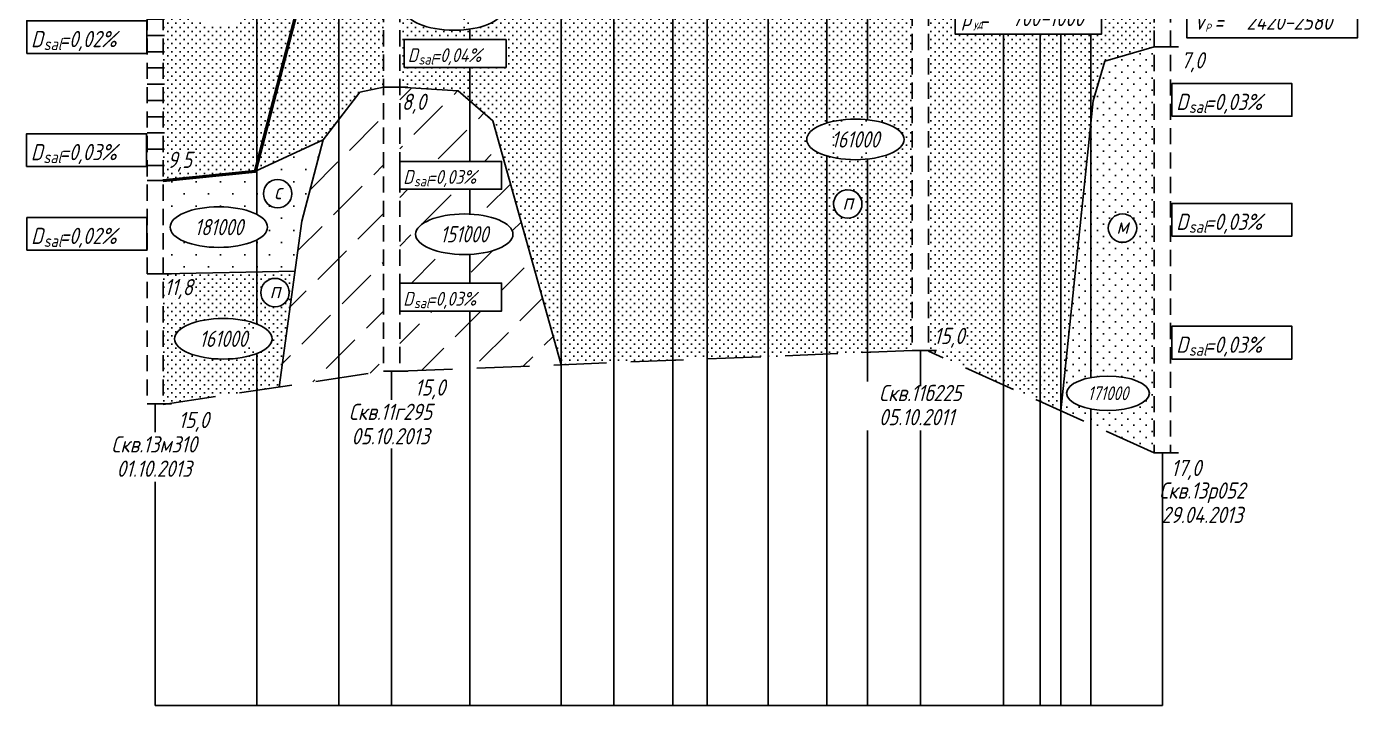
# Model space of a CAD drawing. Extents: x 79 to 243, y 397 to 564.
# Drawn here: x 79.2 to 243.1, y 396.9 to 480.5 of the extents above; entities that cross this region are included whole.
import ezdxf
from ezdxf.enums import TextEntityAlignment as Align

# ---------------------------------------------------------------- set-up
doc = ezdxf.new("R2010")
doc.units = 0
doc.linetypes.add('ИИ27003', pattern=[9.5, 6.5, -3])
doc.linetypes.add('ИИHidden', pattern=[3, 2, -1])
for name, color, linetype, lineweight in [('ИИ_ГЕОЛОГИЯ_025', 7, 'Continuous', 25), ('ИИ_ГЕОЛОГИЯ_050', 7, 'Continuous', 50), ('ИИ_ГЕОФИЗИКА_025', 7, 'Continuous', 25), ('ИИ_ПРОФИЛЬ_025', 7, 'Continuous', 25)]:
    doc.layers.add(name, color=color, linetype=linetype, lineweight=lineweight)
doc.layers.add('Оформление', color=7, linetype='Continuous')
doc.styles.add('VNIPISIMPLEXCUR', font='simplex.shx', dxfattribs={"width": 0.8, "oblique": 15})
doc.linetypes.add('ИИ27001', pattern='A,2.5,[1,3dservice.shx,S=1.85,R=180,X=0,Y=0],2.5,-1', length=6)
doc.linetypes.add('ИИ27002', pattern='A,2,-0.6,[1,3dservice.shx,S=0.6,R=30,X=0.9,Y=0],-0.6,[1,3dservice.shx,S=0.6,R=-30,X=0.3,Y=0],-0.6,[1,3dservice.shx,S=0.6,R=210,X=-0.3,Y=0],-0.6,[1,3dservice.shx,S=0.6,R=150,X=-0.9,Y=0],-0.6,2', length=7)
pattern_1 = [(360, (-1057.94127, -162.62284), (0.5, 0.5), [0, -1])]
pattern_2 = [(360, (-1057.9413, -162.62284), (0.75, 0.75), [0, -1.5])]
pattern_3 = [(360, (-1057.9413, -162.6228), (1.5, 1.5), [0, -3])]
pattern_4 = [(45, (-1054.9413, -162.623), (-3, 3), [5, -2])]

# ---------------------------------------------------------------- blocks, each defined once
blk = doc.blocks.new('ИИ25020')
at = {"color": 0, "linetype": 'Continuous', "lineweight": 25}
blk.add_ellipse((0, 0), major_axis=(-6, 0), ratio=0.416667, dxfattribs=at)
at = {"color": 0, "linetype": 'Continuous', "style": 'VNIPISIMPLEXCUR', "oblique": 15, "width": 0.75}
blk.add_attdef('INDEX', text='', height=2, dxfattribs=at).set_placement((0, 0), align=Align.MIDDLE_CENTER)
blk = doc.blocks.new('ИИ22013')
at = {"color": 0, "linetype": 'Continuous', "lineweight": 25}
blk.add_lwpolyline([(-9, 2), (9, 2), (9, -2), (-9, -2)], close=True, dxfattribs=at)
at = {"color": 0, "linetype": 'Continuous', "style": 'VNIPISIMPLEXCUR', "oblique": 15, "width": 0.8}
for s, height, p in [('р =', 2, (-8.2, 0)), ('уд', 1, (-6.75, -0.75))]:
    blk.add_text(s, height=height, dxfattribs=at).set_placement(p, align=Align.MIDDLE_LEFT)
blk.add_attdef('VALUE', text='', height=2, dxfattribs=at).set_placement((2.4, 0), align=Align.MIDDLE_CENTER)
blk = doc.blocks.new('ИИ22011')
at = {"color": 0, "linetype": 'Continuous', "lineweight": 25}
blk.add_lwpolyline([(-10.5, 2), (10.5, 2), (10.5, -2), (-10.5, -2)], close=True, dxfattribs=at)
at = {"color": 0, "linetype": 'Continuous', "style": 'VNIPISIMPLEXCUR', "oblique": 15, "width": 0.8}
for s, height, p in [('V =', 2, (-9.7, 0)), ('P', 1, (-8.25, -0.75))]:
    blk.add_text(s, height=height, dxfattribs=at).set_placement(p, align=Align.MIDDLE_LEFT)
blk.add_attdef('VALUE', text='', height=2, dxfattribs=at).set_placement((2.1, 0), align=Align.MIDDLE_CENTER)
blk = doc.blocks.new('ИИ25042')
at = {"color": 0, "linetype": 'Continuous', "lineweight": 25}
blk.add_circle((0, 0), 1.75, dxfattribs=at)
at = {"color": 0, "linetype": 'Continuous', "style": 'VNIPISIMPLEXCUR', "oblique": 15, "width": 0.8}
blk.add_attdef('CAPTION', text='', height=2, dxfattribs=at).set_placement((0, 0.3), align=Align.MIDDLE_CENTER)

msp = doc.modelspace()

# ---------------------------------------------------------------- hatches: boundary and pattern name
at = {"layer": 'ИИ_ГЕОЛОГИЯ_025'}
h = msp.add_hatch(dxfattribs=at)
h.set_pattern_fill('ИИ_КОНСИСТЕНЦИЯ_01', color=256, pattern_type=2)
h.set_pattern_definition([(360, (-1057.9413, -162.6228), (7e-16, 2), [])])
h.paths.add_polyline_path([(96, 505.03), (94, 505.03), (94, 461.53), (96, 461.53)])
h = msp.add_hatch(dxfattribs=at)
h.set_pattern_fill('ИИ_ПЕСОК_ПЫЛЕВАТЫЙ', color=256, pattern_type=2)
h.set_pattern_definition(pattern_1)
edge = h.paths.add_edge_path()
edge.add_ellipse((102.97, 483.28), major_axis=(-6, 0), ratio=0.416667, start_angle=220.9874, end_angle=499.0126, ccw=False)
edge.add_line((107.5, 484.92), (107.5, 504.61))
edge.add_line((107.5, 504.61), (96, 505.03))
edge.add_line((96, 505.03), (96, 461.53))
edge.add_line((96, 461.53), (107.36, 462.67))
edge.add_line((107.36, 462.67), (107.5, 463.19))
edge.add_line((107.5, 463.19), (107.5, 481.64))
h.paths.add_polyline_path([(95.66, 462.25), (100.21, 461.93), (101.16, 465.5), (96.62, 465.82)], flags=9)
h.paths.add_polyline_path([(95.84, 501.45), (100.39, 501.13), (101.34, 504.7), (96.8, 505.02)], flags=9)
h = msp.add_hatch(dxfattribs=at)
h.set_pattern_fill('ИИ_ПЕСОК_ПЫЛЕВАТЫЙ', color=256, pattern_type=2)
h.set_pattern_definition(pattern_1)
edge = h.paths.add_edge_path()
edge.add_line((117.64, 502.38), (117.64, 504.24))
edge.add_line((117.64, 504.24), (107.5, 504.61))
edge.add_line((107.5, 504.61), (107.5, 484.92))
edge.add_ellipse((102.97, 483.28), major_axis=(-6, 0), ratio=0.416667, start_angle=139.0126, end_angle=220.9874, ccw=False)
edge.add_line((107.5, 481.64), (107.5, 463.19))
edge.add_line((107.5, 463.19), (117.64, 502.38))
h.paths.add_polyline_path([(123.12, 504.03), (117.64, 504.24), (117.64, 502.38), (117.81, 503.04)])
h = msp.add_hatch(dxfattribs=at)
h.set_pattern_fill('ИИ_ПЕСОК_ПЫЛЕВАТЫЙ', color=256, pattern_type=2)
h.set_pattern_definition(pattern_1)
h.paths.add_polyline_path([(199.5, 479.53), (193.55, 479.53), (193.55, 483.53), (199.5, 483.53), (199.5, 497.03), (197.36, 492.1), (194.01, 489.58), (190.25, 489.08), (190.25, 440.48), (199.5, 436.33)])
h.paths.add_polyline_path([(189.58, 485.59), (194.12, 485.28), (195.08, 488.85), (190.54, 489.17)], flags=9)
h.paths.add_polyline_path([(190.07, 440.57), (195.83, 440.25), (196.78, 443.82), (191.02, 444.14)], flags=9)
h = msp.add_hatch(dxfattribs=at)
h.set_pattern_fill('ИИ_ПЕСОК_ПЫЛЕВАТЫЙ', color=256, pattern_type=2)
h.set_pattern_definition(pattern_1)
h.paths.add_polyline_path([(117.64, 495.27), (115.97, 495.94), (107.5, 463.19), (107.5, 462.73), (115.71, 466.53), (117.64, 469.05)])
h = msp.add_hatch(dxfattribs=at)
h.set_pattern_fill('ИИ_ПЕСОК_ПЫЛЕВАТЫЙ', color=256, pattern_type=2)
h.set_pattern_definition(pattern_1)
h.paths.add_polyline_path([(123.12, 493.04), (117.64, 495.27), (117.64, 469.05), (120.21, 472.42), (123.12, 473.03)])
h.paths.add_polyline_path([(118.98, 485.82, -1), (122.48, 485.82, -1)], flags=16)
h.paths.add_polyline_path([(119.74, 484.87), (121.55, 484.69), (122.08, 486.69), (120.27, 486.87)], flags=8)
h = msp.add_hatch(dxfattribs=at)
h.set_pattern_fill('ИИ_ПЕСОК_ПЫЛЕВАТЫЙ', color=256, pattern_type=2)
h.set_pattern_definition(pattern_1)
h.paths.add_polyline_path([(163, 493.43), (158.75, 493.39), (158.75, 439.34), (163, 439.51)])
h.paths.add_polyline_path([(170.5, 491.11), (170.16, 491.2), (166.01, 493.46), (163, 493.43), (163, 439.51), (170.5, 439.8)])
h = msp.add_hatch(dxfattribs=at)
h.set_pattern_fill('ИИ_ПЕСОК_ПЫЛЕВАТЫЙ', color=256, pattern_type=2)
h.set_pattern_definition(pattern_1)
edge = h.paths.add_edge_path()
edge.add_line((133.75, 493.12), (125.12, 493.03))
edge.add_line((125.12, 493.03), (125.12, 473.03))
edge.add_line((125.12, 473.03), (132.32, 472.56))
edge.add_line((132.32, 472.56), (133.75, 471.33))
edge.add_line((133.75, 471.33), (133.75, 475.45))
edge.add_line((133.75, 475.45), (125.67, 475.45))
edge.add_line((125.67, 475.45), (125.67, 478.88))
edge.add_line((125.67, 478.88), (133.75, 478.88))
edge.add_line((133.75, 478.88), (133.75, 480.16))
edge.add_ellipse((131.81, 482.53), major_axis=(-6, 0), ratio=0.416667, start_angle=251.1693, end_angle=468.8307, ccw=False)
edge.add_line((133.75, 484.9), (133.75, 486.5))
edge.add_line((133.75, 486.5), (125.51, 486.5))
edge.add_line((125.51, 486.5), (125.51, 489.93))
edge.add_line((125.51, 489.93), (133.75, 489.93))
edge.add_line((133.75, 489.93), (133.75, 493.12))
h.paths.add_polyline_path([(124.48, 489.56), (129.02, 489.24), (129.98, 492.81), (125.44, 493.13)], flags=9)
h = msp.add_hatch(dxfattribs=at)
h.set_pattern_fill('ИИ_ПЕСОК_ПЫЛЕВАТЫЙ', color=256, pattern_type=2)
h.set_pattern_definition(pattern_1)
edge = h.paths.add_edge_path()
edge.add_line((145, 493.24), (133.75, 493.12))
edge.add_line((133.75, 493.12), (133.75, 489.93))
edge.add_line((133.75, 489.93), (138.07, 489.93))
edge.add_line((138.07, 489.93), (138.07, 486.5))
edge.add_line((138.07, 486.5), (133.75, 486.5))
edge.add_line((133.75, 486.5), (133.75, 484.9))
edge.add_ellipse((131.81, 482.53), major_axis=(-6, 0), ratio=0.416667, start_angle=108.8307, end_angle=251.1693, ccw=False)
edge.add_line((133.75, 480.16), (133.75, 478.88))
edge.add_line((133.75, 478.88), (138.23, 478.88))
edge.add_line((138.23, 478.88), (138.23, 475.45))
edge.add_line((138.23, 475.45), (133.75, 475.45))
edge.add_line((133.75, 475.45), (133.75, 471.33))
edge.add_line((133.75, 471.33), (136.57, 468.89))
edge.add_line((136.57, 468.89), (145, 438.81))
edge.add_line((145, 438.81), (145, 493.24))
h = msp.add_hatch(dxfattribs=at)
h.set_pattern_fill('ИИ_ПЕСОК_ПЫЛЕВАТЫЙ', color=256, pattern_type=2)
h.set_pattern_definition(pattern_1)
h.paths.add_polyline_path([(145, 438.84), (151.5, 439.1), (151.5, 493.31), (145, 493.24)])
h = msp.add_hatch(dxfattribs=at)
h.set_pattern_fill('ИИ_ПЕСОК_ПЫЛЕВАТЫЙ', color=256, pattern_type=2)
h.set_pattern_definition(pattern_1)
h.paths.add_polyline_path([(158.75, 493.39), (151.5, 493.31), (151.5, 439.1), (158.75, 439.39)])
h = msp.add_hatch(dxfattribs=at)
h.set_pattern_fill('ИИ_ПЕСОК_ПЫЛЕВАТЫЙ', color=256, pattern_type=2)
h.set_pattern_definition(pattern_1)
edge = h.paths.add_edge_path()
edge.add_line((177.75, 489.64), (174.85, 489.97))
edge.add_line((174.85, 489.97), (170.5, 491.11))
edge.add_line((170.5, 491.11), (170.5, 439.8))
edge.add_line((170.5, 439.8), (177.75, 440.08))
edge.add_line((177.75, 440.08), (177.75, 464.55))
edge.add_ellipse((181.25, 466.58), major_axis=(-6, 0), ratio=0.416667, start_angle=305.6266, end_angle=414.3734, ccw=False)
edge.add_line((177.75, 468.62), (177.75, 489.64))
edge = h.paths.add_edge_path()
edge.add_line((182.75, 489.27), (180.38, 489.35))
edge.add_line((180.38, 489.35), (177.75, 489.64))
edge.add_line((177.75, 489.64), (177.75, 468.62))
edge.add_ellipse((181.25, 466.58), major_axis=(-6, 0), ratio=0.416667, start_angle=255.4732, end_angle=305.6266, ccw=False)
edge.add_line((182.75, 469), (182.75, 489.27))
h = msp.add_hatch(dxfattribs=at)
h.set_pattern_fill('ИИ_ПЕСОК_ПЫЛЕВАТЫЙ', color=256, pattern_type=2)
h.set_pattern_definition(pattern_1)
edge = h.paths.add_edge_path()
edge.add_line((188.25, 489.08), (182.75, 489.27))
edge.add_line((182.75, 489.27), (182.75, 469))
edge.add_ellipse((181.25, 466.58), major_axis=(-6, 0), ratio=0.416667, start_angle=104.5268, end_angle=255.4732, ccw=False)
edge.add_line((182.75, 464.16), (182.75, 440.36))
edge.add_line((182.75, 440.36), (188.25, 440.58))
edge.add_line((188.25, 440.58), (188.25, 489.08))
h = msp.add_hatch(dxfattribs=at)
h.set_pattern_fill('ИИ_ПЕСОК_ПЫЛЕВАТЫЙ', color=256, pattern_type=2)
h.set_pattern_definition(pattern_1)
h.paths.add_polyline_path([(218.06, 482.52), (210.25, 485.9), (210.25, 483.53), (211.55, 483.53), (211.55, 479.53), (210.25, 479.53), (210.25, 468.37), (210.56, 471.34), (211.98, 476.22), (218.06, 477.98)])
h = msp.add_hatch(dxfattribs=at)
h.set_pattern_fill('ИИ_ПЕСОК_ПЫЛЕВАТЫЙ', color=256, pattern_type=2)
h.set_pattern_definition(pattern_1)
h.paths.add_polyline_path([(204, 479.53), (199.5, 479.53), (199.5, 436.33), (204, 434.31)])
h.paths.add_polyline_path([(206.57, 479.53), (204, 479.53), (204, 434.31), (206.57, 433.15)])
h = msp.add_hatch(dxfattribs=at)
h.set_pattern_fill('ИИ_ПЕСОК_ПЫЛЕВАТЫЙ', color=256, pattern_type=2)
h.set_pattern_definition(pattern_1)
h.paths.add_polyline_path([(210.25, 479.53), (206.57, 479.53), (206.57, 433.15), (210.25, 468.37)])
h = msp.add_hatch(dxfattribs=at)
h.set_pattern_fill('ИИ_ПЕСОК_МЕЛКИЙ', color=256, pattern_type=2)
h.set_pattern_definition(pattern_2)
edge = h.paths.add_edge_path()
edge.add_line((218.06, 477.98), (211.98, 476.22))
edge.add_line((211.98, 476.22), (210.56, 471.34))
edge.add_line((210.56, 471.34), (210.25, 468.37))
edge.add_line((210.25, 468.37), (210.25, 437.25))
edge.add_ellipse((212.36, 435.32), major_axis=(-5.1, 0), ratio=0.416667, start_angle=65.5042, end_angle=294.4958, ccw=False)
edge.add_line((210.25, 433.38), (210.25, 431.5))
edge.add_line((210.25, 431.5), (218.06, 427.98))
edge.add_line((218.06, 427.98), (218.06, 477.98))
h.paths.add_polyline_path([(212.4, 455.66, -1), (215.9, 455.66, -1)], flags=16)
h.paths.add_polyline_path([(213.04, 454.71), (215.08, 454.54), (215.61, 456.54), (213.58, 456.71)], flags=8)
h = msp.add_hatch(dxfattribs=at)
h.set_pattern_fill('ИИ_СУПЕСЬ', color=256, pattern_type=2)
h.set_pattern_definition(pattern_4)
h.paths.add_polyline_path([(117.64, 469.05), (115.71, 466.53), (113.08, 456.5), (110.28, 436.09), (117.64, 437.21)])
h.paths.add_polyline_path([(123.12, 473.03), (120.21, 472.42), (117.64, 469.05), (117.64, 437.21), (123.12, 438.03)])
h = msp.add_hatch(dxfattribs=at)
h.set_pattern_fill('ИИ_СУПЕСЬ', color=256, pattern_type=2)
h.set_pattern_definition(pattern_4)
h.paths.add_polyline_path([(133.75, 471.33), (132.32, 472.56), (125.12, 473.03), (125.12, 463.88), (133.75, 463.88)])
h.paths.add_polyline_path([(124.52, 469.39), (129.06, 469.07), (130.02, 472.64), (125.48, 472.96)], flags=9)
h = msp.add_hatch(dxfattribs=at)
h.set_pattern_fill('ИИ_СУПЕСЬ', color=256, pattern_type=2)
h.set_pattern_definition(pattern_4)
edge = h.paths.add_edge_path()
edge.add_line((137.67, 463.88), (137.67, 460.45))
edge.add_line((137.67, 460.45), (133.75, 460.45))
edge.add_line((133.75, 460.45), (133.75, 457.38))
edge.add_ellipse((133.07, 454.9), major_axis=(-6, 0), ratio=0.416667, start_angle=96.5411, end_angle=263.4589, ccw=False)
edge.add_line((133.75, 452.42), (133.75, 448.88))
edge.add_line((133.75, 448.88), (137.67, 448.88))
edge.add_line((137.67, 448.88), (137.67, 445.45))
edge.add_line((137.67, 445.45), (133.75, 445.45))
edge.add_line((133.75, 445.45), (133.75, 438.38))
edge.add_line((133.75, 438.38), (144.99, 438.84))
edge.add_line((144.99, 438.84), (136.57, 468.89))
edge.add_line((136.57, 468.89), (133.75, 471.33))
edge.add_line((133.75, 471.33), (133.75, 463.88))
edge.add_line((133.75, 463.88), (137.67, 463.88))
h = msp.add_hatch(dxfattribs=at)
h.set_pattern_fill('ИИ_ПЕСОК_МЕЛКИЙ', color=256, pattern_type=2)
h.set_pattern_definition(pattern_2)
edge = h.paths.add_edge_path()
edge.add_line((210.25, 468.37), (206.57, 433.15))
edge.add_line((206.57, 433.15), (210.25, 431.5))
edge.add_line((210.25, 431.5), (210.25, 433.38))
edge.add_ellipse((212.36, 435.32), major_axis=(-5.1, 0), ratio=0.416667, start_angle=294.4958, end_angle=425.5042, ccw=False)
edge.add_line((210.25, 437.25), (210.25, 468.37))
h = msp.add_hatch(dxfattribs=at)
h.set_pattern_fill('ИИ_ПЕСОК_СРЕДНИЙ', color=256, pattern_type=2)
h.set_pattern_definition(pattern_3)
edge = h.paths.add_edge_path()
edge.add_line((115.71, 466.53), (107.5, 462.73))
edge.add_line((107.5, 462.73), (107.5, 457.36))
edge.add_ellipse((102.84, 455.78), major_axis=(-6, 0), ratio=0.416667, start_angle=140.9781, end_angle=219.0219, ccw=False)
edge.add_line((107.5, 454.21), (107.5, 450.26))
edge.add_line((107.5, 450.26), (112.24, 450.35))
edge.add_line((112.24, 450.35), (113.08, 456.5))
edge.add_line((113.08, 456.5), (115.71, 466.53))
h = msp.add_hatch(dxfattribs=at)
h.set_pattern_fill('ИИ_ПЕСОК_ПЫЛЕВАТЫЙ', color=256, pattern_type=2)
h.set_pattern_definition(pattern_1)
edge = h.paths.add_edge_path()
edge.add_ellipse((181.25, 466.58), major_axis=(-6, 0), ratio=0.416667, start_angle=54.3734, end_angle=104.5268, ccw=False)
edge.add_line((177.75, 464.55), (177.75, 440.16))
edge.add_line((177.75, 440.16), (182.75, 440.36))
edge.add_line((182.75, 440.36), (182.75, 464.16))
h.paths.add_polyline_path([(178.56, 458.63, -1), (182.06, 458.63, -1)], flags=16)
h.paths.add_polyline_path([(179.32, 457.69), (181.13, 457.51), (181.66, 459.51), (179.85, 459.69)], flags=8)
h = msp.add_hatch(dxfattribs=at)
h.set_pattern_fill('ИИ_ПЕСОК_СРЕДНИЙ', color=256, pattern_type=2)
h.set_pattern_definition(pattern_3)
edge = h.paths.add_edge_path()
edge.add_line((107.5, 462.73), (107.36, 462.67))
edge.add_line((107.36, 462.67), (96, 461.53))
edge.add_line((96, 461.53), (96, 450.03))
edge.add_line((96, 450.03), (107.5, 450.26))
edge.add_line((107.5, 450.26), (107.5, 454.21))
edge.add_ellipse((102.84, 455.78), major_axis=(-6, 0), ratio=0.416667, start_angle=219.0219, end_angle=500.9781, ccw=False)
edge.add_line((107.5, 457.36), (107.5, 462.73))
h = msp.add_hatch(dxfattribs=at)
h.set_pattern_fill('ИИ_СУПЕСЬ', color=256, pattern_type=2)
h.set_pattern_definition(pattern_4)
edge = h.paths.add_edge_path()
edge.add_line((133.75, 460.45), (125.12, 460.45))
edge.add_line((125.12, 460.45), (125.12, 448.88))
edge.add_line((125.12, 448.88), (133.75, 448.88))
edge.add_line((133.75, 448.88), (133.75, 452.42))
edge.add_ellipse((133.07, 454.9), major_axis=(-6, 0), ratio=0.416667, start_angle=263.4589, end_angle=456.5411, ccw=False)
edge.add_line((133.75, 457.38), (133.75, 460.45))
h = msp.add_hatch(dxfattribs=at)
h.set_pattern_fill('ИИ_ПЕСОК_ПЫЛЕВАТЫЙ', color=256, pattern_type=2)
h.set_pattern_definition(pattern_1)
h.paths.add_polyline_path([(96, 450.03), (96, 434.03), (96.66, 434.03), (110.28, 436.09), (112.24, 450.35)])
edge = h.paths.add_edge_path(flags=16)
edge.add_ellipse((103.39, 442.03), major_axis=(-6, 0), ratio=0.416667, start_angle=0, end_angle=360)
h.paths.add_polyline_path([(108.01, 447.72, -1), (111.51, 447.72, -1)], flags=16)
h.paths.add_polyline_path([(98.97, 440.67), (107.54, 440.4), (108.34, 443.4), (99.77, 443.67)], flags=8)
h.paths.add_polyline_path([(108.76, 446.78), (110.57, 446.6), (111.11, 448.6), (109.3, 448.78)], flags=8)
h.paths.add_polyline_path([(95.29, 446.57), (100.74, 446.26), (101.7, 449.83), (96.24, 450.15)], flags=9)
h = msp.add_hatch(dxfattribs=at)
h.set_pattern_fill('ИИ_ПЕСОК_ПЫЛЕВАТЫЙ', color=256, pattern_type=2)
h.set_pattern_definition(pattern_1)
edge = h.paths.add_edge_path()
edge.add_line((112.24, 450.35), (107.5, 450.26))
edge.add_line((107.5, 450.26), (107.5, 443.85))
edge.add_ellipse((103.39, 442.03), major_axis=(-6, 0), ratio=0.416667, start_angle=133.2842, end_angle=226.7158, ccw=False)
edge.add_line((107.5, 440.21), (107.5, 435.67))
edge.add_line((107.5, 435.67), (110.28, 436.09))
edge.add_line((110.28, 436.09), (112.24, 450.35))
h.paths.add_polyline_path([(108.01, 447.72, -1), (111.51, 447.72, -1)], flags=16)
h.paths.add_polyline_path([(108.76, 446.78), (110.57, 446.6), (111.11, 448.6), (109.3, 448.78)], flags=8)
h = msp.add_hatch(dxfattribs=at)
h.set_pattern_fill('ИИ_СУПЕСЬ', color=256, pattern_type=2)
h.set_pattern_definition(pattern_4)
h.paths.add_polyline_path([(125.12, 445.45), (125.12, 438.03), (133.75, 438.38), (133.75, 445.45)])

# ---------------------------------------------------------------- linework, layer by layer
at = {"layer": 'ИИ_ГЕОЛОГИЯ_025', "linetype": 'ИИHidden', "flags": 128}
for points in [[(188.25, 515.58), (188.25, 440.58)], [(190.25, 515.58), (190.25, 440.58)], [(123.12, 513.03), (123.12, 438.03)], [(125.12, 513.03), (125.12, 438.03)], [(218.06, 512.98), (218.06, 427.98)], [(220.06, 512.98), (220.06, 427.98)], [(94, 509.03), (94, 434.03)], [(96, 509.03), (96, 434.03)]]:
    msp.add_lwpolyline(points, dxfattribs=at)
at = {"layer": 'ИИ_ГЕОЛОГИЯ_025', "flags": 128}
for points in [[(79.18, 477.17), (93.95, 477.17), (93.95, 481.2), (79.18, 481.2)], [(125.67, 475.45), (138.23, 475.45), (138.23, 478.88), (125.67, 478.88)], [(220.25, 469.43), (235.03, 469.43), (235.03, 473.46), (220.25, 473.46)], [(79.16, 463.25), (93.93, 463.25), (93.93, 467.28), (79.16, 467.28)], [(125.12, 460.45), (137.67, 460.45), (137.67, 463.88), (125.12, 463.88)], [(220.25, 454.67), (235.03, 454.67), (235.03, 458.71), (220.25, 458.71)], [(79.2, 452.93), (93.97, 452.93), (93.97, 456.96), (79.2, 456.96)], [(125.12, 445.45), (137.67, 445.45), (137.67, 448.88), (125.12, 448.88)], [(220.25, 439.53), (235.03, 439.53), (235.03, 443.57), (220.25, 443.57)]]:
    msp.add_lwpolyline(points, close=True, dxfattribs=at)
at = {"layer": 'ИИ_ГЕОЛОГИЯ_025', "linetype": 'ИИ27002', "flags": 128}
for points in [[(218.06, 477.98), (211.98, 476.22), (210.56, 471.34), (206.57, 433.15)], [(107.36, 462.67), (115.71, 466.53)], [(96, 450.03), (112.27, 450.35)]]:
    msp.add_lwpolyline(points, dxfattribs=at)
at = {"layer": 'ИИ_ГЕОЛОГИЯ_025', "flags": 128}
for points in [[(218.06, 477.98), (221.06, 477.98)], [(110.28, 436.09), (113.08, 456.5), (115.71, 466.53), (120.21, 472.42), (123.12, 473.03)], [(123.12, 473.03), (126.12, 473.03)], [(125.12, 473.03), (132.32, 472.56), (136.57, 468.89), (145, 438.81)], [(94, 461.53), (97, 461.53)], [(94, 450.03), (97, 450.03)], [(188.25, 440.58), (191.25, 440.58)], [(189.25, 440.68), (189.25, 436.2)], [(123.12, 438.03), (126.12, 438.03)], [(94, 434.03), (97, 434.03)], [(218.06, 427.98), (221.06, 427.98)]]:
    msp.add_lwpolyline(points, dxfattribs=at)
at = {"layer": 'ИИ_ГЕОЛОГИЯ_025', "linetype": 'ИИ27003', "flags": 128}
for points in [[(125.12, 438.03), (188.25, 440.58)], [(218.06, 427.98), (190.24, 440.49)], [(96, 433.94), (123.12, 438.03)]]:
    msp.add_lwpolyline(points, dxfattribs=at)
at = {"layer": 'ИИ_ГЕОЛОГИЯ_050', "linetype": 'ИИ27001', "flags": 128}
msp.add_lwpolyline([(96, 461.53), (107.36, 462.67), (117.81, 503.04), (123.12, 504.03)], dxfattribs=at)
at = {"layer": 'ИИ_ПРОФИЛЬ_025'}
for points in [[(151.5, 514.93), (151.5, 396.88)], [(158.75, 516.33), (158.75, 396.88)], [(117.64, 512.48), (117.64, 434.53)], [(163, 506.68), (163, 396.88)], [(170.5, 496.8), (170.5, 396.88)], [(145, 495.06), (145, 396.88)], [(177.75, 493.05), (177.75, 468.62)], [(182.75, 493.05), (182.75, 469)], [(107.5, 481.64), (107.5, 457.36)], [(133.75, 480.16), (133.75, 478.88)], [(199.5, 479.58), (199.5, 470.89)], [(199.5, 479.53), (199.5, 396.88)], [(204, 479.53), (204, 471.03)], [(204, 479.53), (204, 396.88)], [(210.25, 479.53), (210.25, 452.28)], [(210.25, 479.53), (210.25, 437.25)], [(133.75, 475.45), (133.75, 463.88)], [(177.75, 464.55), (177.75, 396.88)], [(182.75, 464.16), (182.75, 436.75)], [(133.75, 460.45), (133.75, 457.38)], [(107.5, 454.21), (107.5, 443.85)], [(133.75, 452.42), (133.75, 448.88)], [(133.75, 445.45), (133.75, 396.88)], [(107.5, 440.21), (107.5, 396.88)], [(189.25, 440.58), (189.25, 436.84)], [(124.12, 438.03), (124.12, 434.53)], [(95, 434.03), (95, 430.53)], [(210.25, 433.38), (210.25, 396.88)], [(182.75, 430.75), (182.75, 396.88)], [(189.25, 430.75), (189.25, 396.88)], [(189.25, 430.1), (189.25, 396.88)], [(117.64, 428.53), (117.64, 396.88)], [(124.12, 428.53), (124.12, 396.88)], [(219.06, 427.98), (219.06, 396.88)], [(95, 424.43), (95, 396.88)], [(95, 396.88), (219.06, 396.88)]]:
    msp.add_lwpolyline(points, dxfattribs=at)
at = {"layer": 'ИИ_ПРОФИЛЬ_025', "elevation": 186.69}
msp.add_lwpolyline([(206.57, 396.88), (206.57, 479.53)], dxfattribs=at)
at = {"layer": 'Оформление'}
msp.add_line((117.64, 396.88), (117.64, 512.48), dxfattribs=at)

# ---------------------------------------------------------------- block references
at = {"layer": 'ИИ_ГЕОЛОГИЯ_025'}
for name, p, values in [('ИИ25020', (131.81, 482.53), {'INDEX': '161000'}), ('ИИ25020', (181.25, 466.58), {'INDEX': '161000'}), ('ИИ25042', (110.08, 459.9), {'CAPTION': 'с'}), ('ИИ25042', (180.31, 458.63), {'CAPTION': 'п'}), ('ИИ25020', (102.84, 455.78), {'INDEX': '181000'}), ('ИИ25020', (133.07, 454.9), {'INDEX': '151000'}), ('ИИ25042', (214.15, 455.66), {'CAPTION': 'м'}), ('ИИ25042', (109.76, 447.72), {'CAPTION': 'п'}), ('ИИ25020', (103.39, 442.03), {'INDEX': '161000'})]:
    msp.add_blockref(name, p, dxfattribs=at).add_auto_attribs(values)
at = {"layer": 'ИИ_ГЕОЛОГИЯ_025', "xscale": 0.8500000000000001, "yscale": 0.8500000000000001, "zscale": 0.8500000000000001}
msp.add_blockref('ИИ25020', (212.36, 435.32), dxfattribs=at).add_auto_attribs({'INDEX': '171000'})
at = {"layer": 'ИИ_ГЕОФИЗИКА_025'}
for name, p, values in [('ИИ22013', (202.55, 481.53), {'VALUE': '700-1000'}), ('ИИ22011', (232.59, 481.08), {'VALUE': '2420-2580'})]:
    msp.add_blockref(name, p, dxfattribs=at).add_auto_attribs(values)

# ---------------------------------------------------------------- texts
at = {"layer": 'ИИ_ГЕОЛОГИЯ_025', "style": 'VNIPISIMPLEXCUR', "oblique": 15, "width": 0.8}
for s, height, p in [('D  =0,02%%%', 2, (79.7, 477.94)), ('sal', 1.5, (81.25, 477.58)), ('D  =0,04%%%', 1.7, (126.11, 476.11)), ('sal', 1.275, (127.43, 475.8)), ('D  =0,03%%%', 2, (220.77, 470.2)), ('sal', 1.5, (222.32, 469.84)), ('D  =0,03%%%', 2, (79.68, 464.02)), ('sal', 1.5, (81.22, 463.66)), ('D  =0,03%%%', 1.7, (125.55, 461.11)), ('sal', 1.275, (126.87, 460.8)), ('D  =0,03%%%', 2, (220.77, 455.44)), ('sal', 1.5, (222.32, 455.08)), ('D  =0,02%%%', 2, (79.71, 453.7)), ('sal', 1.5, (81.26, 453.34)), ('D  =0,03%%%', 1.7, (125.55, 446.11)), ('sal', 1.275, (126.87, 445.8)), ('D  =0,03%%%', 2, (220.77, 440.3)), ('sal', 1.5, (222.32, 439.94))]:
    msp.add_text(s, height=height, dxfattribs=at).set_placement(p)
for s, p in [('7,0', (221.35, 476.32)), ('8,0', (125.38, 471.21)), ('9,5', (96.52, 464.07)), ('11,8', (96.14, 448.39)), ('15,0', (190.92, 442.38)), ('15,0', (126.98, 436.03)), ('15,0', (97.87, 432.03)), ('17,0', (220.14, 426.12))]:
    msp.add_text(s, height=2, dxfattribs=at).set_placement(p, align=Align.MIDDLE_LEFT)
for s, p in [('Скв.11б225', (189.25, 436.35)), ('Скв.11г295', (123.98, 434.03)), ('05.10.2011', (188.79, 433.38)), ('Скв.13м310', (94.87, 430.03)), ('05.10.2013', (123.98, 431.03)), ('01.10.2013', (94.87, 427.03)), ('Скв.13р052', (223.96, 424.34)), ('29.04.2013', (223.96, 421.34))]:
    msp.add_text(s, height=2, dxfattribs=at).set_placement(p, align=Align.TOP_CENTER)

doc.saveas('drawing.dxf')
